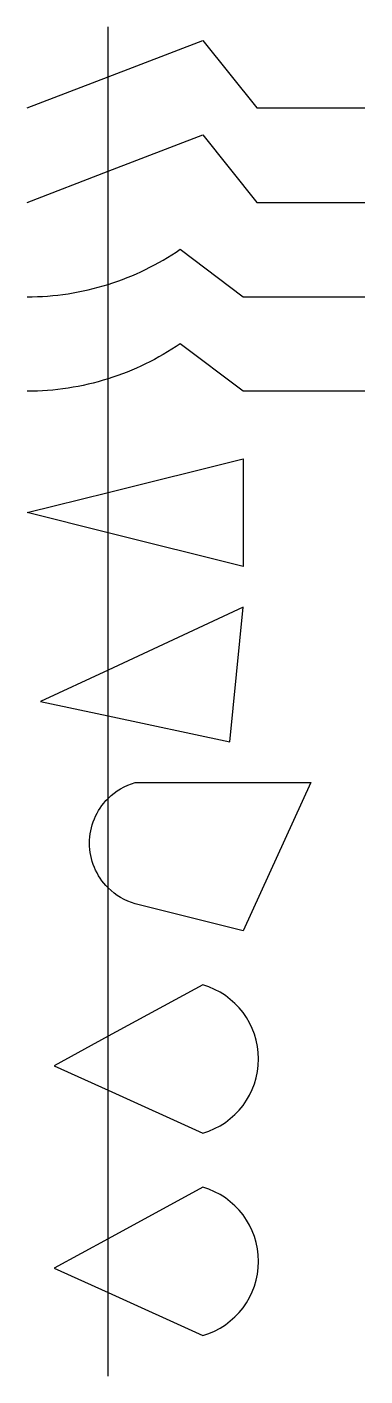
# Model space of a CAD drawing. Header units: millimetres. Extents: x 14 to 39, y -30 to 70.
import ezdxf

# ---------------------------------------------------------------- set-up
doc = ezdxf.new("R2010")
doc.units = ezdxf.units.MM
doc.layers.get('0').update_dxf_attribs({"lineweight": 25, "true_color": 0xffffff})

msp = doc.modelspace()

# ---------------------------------------------------------------- linework, layer by layer
msp.add_lwpolyline([(20, -30), (20, 70)])
at = {"flags": 128}
for points in [[(20, 66.31), (27, 69), (31, 64), (39, 64)], [(14, 64), (20, 66.31)], [(20, 59.31), (27, 62), (31, 57), (39, 57)], [(14, 57), (20, 59.31)], [(20, 35.5), (30, 38), (30, 30), (20, 32.5)], [(20, 32.5), (14, 34), (20, 35.5)], [(20, 18.93), (29, 17), (30, 27), (20, 22.33)], [(20, 22.33), (15, 20), (20, 18.93)], [(20, -4.82), (16, -7), (20, -8.82)], [(20, -19.82), (16, -22), (20, -23.82)]]:
    msp.add_lwpolyline(points, dxfattribs=at)
for points in [[(20, 50.92, 0.07454), (25.33, 53.52), (30, 50), (39, 50)], [(14, 50, 0.07632), (20, 50.92)], [(39, 43), (30, 43), (25.33, 46.52, -0.07454), (20, 43.92)], [(20, 43.92, -0.07632), (14, 43)], [(20, 12.82, -0.1259), (22, 14), (35, 14), (30, 3), (22, 5, -0.1259), (20, 6.18)], [(20, 6.18, -0.41458), (20, 12.82)], [(20, -8.82), (27, -12, 0.75), (27, -1), (20, -4.82)], [(27, -27, 0.75), (27, -16), (20, -19.82)], [(20, -23.82), (27, -27, 0.75)]]:
    msp.add_lwpolyline(points, format="xyb", dxfattribs=at)

doc.saveas('drawing.dxf')
